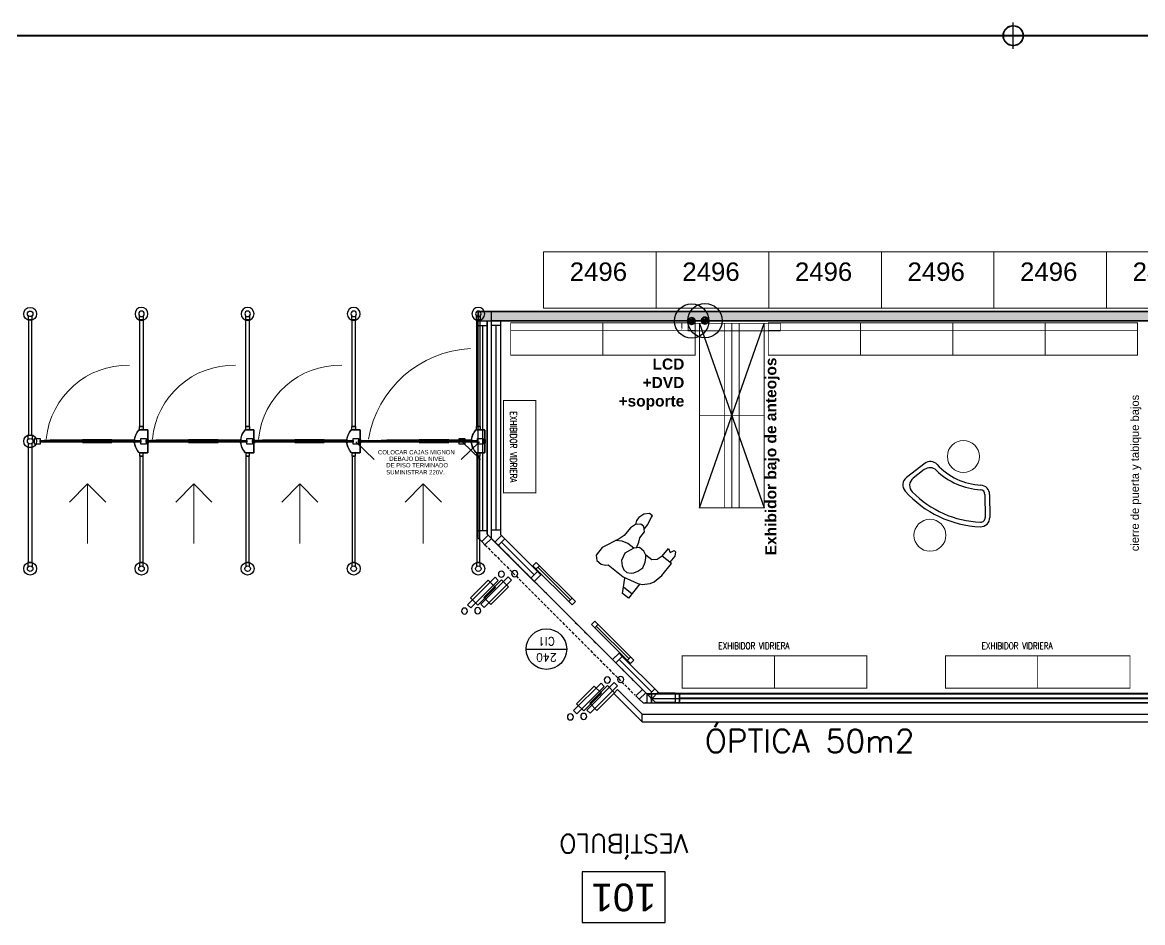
# Model space of a CAD drawing. Header units: millimetres. Extents: x 1478096 to 1808313, y 619971 to 762366.
# Drawn here: x 1612909 to 1625047, y 656216 to 665968 of the extents above; entities that cross this region are included whole.
import ezdxf
from ezdxf.enums import TextEntityAlignment as Align

# ---------------------------------------------------------------- set-up
doc = ezdxf.new("R2010")
doc.units = ezdxf.units.MM
doc.header["$LTSCALE"] = 10
for name, pattern in [('CENTERX2', [4, 2.5, -0.5, 0.5, -0.5]), ('CONTINOUS', [0]), ('DASH_6', [0.375, 0.25, -0.125]), ('HIDDEN2', [4.7625, 3.175, -1.5875])]:
    doc.linetypes.add(name, pattern=pattern)
for name, color, linetype in [('0-LAYOUT', 252, 'Continuous'), ('0-superficies', 7, 'Continuous'), ('0_Estructura', 251, 'Continuous'), ('1-EQUIPAMIENTO', 250, 'Continuous'), ('A-CARPINTERIA ALUMINIO', 8, 'Continuous'), ('A-HATCH-DURLOCK', 252, 'Continuous'), ('A-TABIQUE PRY', 251, 'Continuous'), ('Bajadas eléctricas', 7, 'Continuous'), ('Categorías', 250, 'Continuous'), ('COMS - PUERTAS AUTOMATICAS', 250, 'Continuous'), ('COSTAN-CAM-EJES', 251, 'CENTERX2'), ('COTAS', 8, 'Continuous'), ('DC-ARQ-0 TEXTOS', 7, 'Continuous'), ('DC-ARQ-CARPINTERIAS', 7, 'Continuous'), ('DC-ARQ-DEFENSA', 164, 'CONTINOUS'), ('DC-ARQ-PAINEL DURLOCK', 7, 'Continuous'), ('E-GENERAL', 8, 'Continuous'), ('EDIFICIO', 250, 'Continuous'), ('puertas - rapi', 7, 'Continuous'), ('TXT CARP VENTANAS', 6, 'Continuous'), ('txt-50', 250, 'Continuous'), ('Visible Edges', 7, 'Continuous'), ('W-DIVISIONS', 250, 'DASH_6')]:
    doc.layers.add(name, color=color, linetype=linetype)
doc.layers.add('BLOQUES', color=7, linetype='Continuous', lineweight=0)
doc.styles.add('ARIAL', font='ARIAL.TTF')
doc.styles.add('ROMANS', font='romans')
doc.styles.add('SANSSERIFBOLD', font='sasb____.pfb')
doc.styles.add('SIMPLEX', font='SIMPLEX.shx', dxfattribs={"width": 0.8})
doc.styles.get("Standard").update_dxf_attribs({"font": 'ARIAL.TTF'})
doc.dimstyles.get("Standard").update_dxf_attribs({"dimtxt": 0.18, "dimasz": 0.18, "dimexe": 0.18, "dimexo": 0.0625, "dimgap": 0.09, "dimtad": 0, "dimtih": 1, "dimtoh": 1, "dimdec": 4, "dimzin": 0, "dimdsep": 46, "dimtxsty": 'Standard', "dimcen": 0.09, "dimadec": 0, "dimazin": 0, "dimtfac": 1, "dimtdec": 4, "dimtofl": 0, "dimtmove": 0, "dimatfit": 3, "dimfxl": 1, "dimtolj": 1, "dimtzin": 0, "dimarcsym": 0})

# ---------------------------------------------------------------- blocks, each defined once
blk = doc.blocks.new('ALARMA')
at = {"layer": 'E-GENERAL', "extrusion": (8.94995e-05, 7.9561e-05, 1)}
for p, q in [((-0.198, 0.181, 0), (-0.161, 0.214, 0)), ((0.081, -0.133, 0), (-0.198, 0.181, 0)), ((-0.171, 0.105, 0), (-0.089, 0.178, 0)), ((-0.161, 0.214, 0), (0.118, -0.1, 0)), ((-0.089, 0.178, 0), (0.091, -0.024, 0)), ((0.009, -0.097, 0), (-0.171, 0.105, 0)), ((0.009, -0.097, 0), (0.091, -0.024, 0)), ((0.081, -0.133, 0), (0.118, -0.1, 0))]:
    blk.add_line(p, q, dxfattribs=at)
blk.add_circle((-0.228, 0.252, 0), 0.0331, dxfattribs=at)
at = {"layer": 'E-GENERAL', "extrusion": (-0.005099, 0.005916, 0.999969)}
blk.add_circle((0.148, -0.171, 0.001), 0.0331, dxfattribs=at)
blk = doc.blocks.new('PWR_SRCE')
for p, q in [((-0.026591, 0.014684), (-0.028575, -0.005358)), ((-0.026988, 0.010716), (0.026194, 0.010716)), ((-0.013891, 0.026194), (-0.026591, 0.014684)), ((-0.022027, 0.018852), (-0.022027, -0.020241)), ((-0.001389, -0.030559), (-0.022027, 0.018852)), ((0.020042, -0.022622), (-0.02163, 0.01905)), ((0.003969, 0.029369), (-0.013891, 0.026194)), ((-0.003572, 0.02798), (0.018058, -0.023813)), ((-0.001786, 0.028377), (0.030758, -0.004167)), ((-0.001389, -0.030559), (-0.001389, 0.028377)), ((0.02282, 0.019844), (0.003969, 0.029369)), ((0.019248, 0.02163), (0.019248, -0.023416)), ((0.028377, 0.004763), (0.021828, 0.020241)), ((0.031353, -0.003374), (0.02282, 0.019844)), ((-0.028575, -0.005358), (-0.020241, -0.024408)), ((-0.028377, -0.003374), (-0.001191, -0.030559)), ((0.027583, -0.009922), (-0.026591, -0.009922)), ((-0.020241, -0.024408), (-0.001389, -0.030559)), ((-0.001389, -0.030559), (0.019844, -0.023217)), ((-0.001389, -0.030559), (-0.001389, -0.030559)), ((0.019844, -0.023217), (0.031353, -0.003374))]:
    blk.add_line(p, q)
blk.add_circle((0, 0), 0.152202)
at = {"invisible_edges": 12}
for points in [[(-0.030559, 0), (-0.028972, 0.009327), (-0.028972, 0.009327, 0.1524)], [(-0.028972, 0.009327, 0.1524), (-0.030559, 0, 0.1524), (-0.030559, 0)], [(-0.028972, -0.009525), (-0.030559, 0), (-0.030559, 0, 0.1524)], [(-0.030559, 0, 0.1524), (-0.028972, -0.009525, 0.1524), (-0.028972, -0.009525)], [(-0.028972, 0.009327), (-0.024606, 0.017859), (-0.024606, 0.017859, 0.1524)], [(-0.024606, 0.017859, 0.1524), (-0.028972, 0.009327, 0.1524), (-0.028972, 0.009327)], [(-0.024606, 0.017859), (-0.017859, 0.024606), (-0.017859, 0.024606, 0.1524)], [(-0.017859, 0.024606, 0.1524), (-0.024606, 0.017859, 0.1524), (-0.024606, 0.017859)], [(-0.017859, 0.024606), (-0.009327, 0.028972), (-0.009327, 0.028972, 0.1524)], [(-0.009327, 0.028972, 0.1524), (-0.017859, 0.024606, 0.1524), (-0.017859, 0.024606)], [(-0.009327, 0.028972), (0, 0.030559), (0, 0.030559, 0.1524)], [(0, 0.030559, 0.1524), (-0.009327, 0.028972, 0.1524), (-0.009327, 0.028972)], [(0, 0.030559), (0.009525, 0.028972), (0.009525, 0.028972, 0.1524)], [(0.009525, 0.028972, 0.1524), (0, 0.030559, 0.1524), (0, 0.030559)], [(0.009525, 0.028972), (0.018058, 0.024606), (0.018058, 0.024606, 0.1524)], [(0.018058, 0.024606, 0.1524), (0.009525, 0.028972, 0.1524), (0.009525, 0.028972)], [(0.018058, 0.024606), (0.024805, 0.017859), (0.024805, 0.017859, 0.1524)], [(0.024805, 0.017859, 0.1524), (0.018058, 0.024606, 0.1524), (0.018058, 0.024606)], [(0.024805, 0.017859), (0.02917, 0.009327), (0.02917, 0.009327, 0.1524)], [(0.02917, 0.009327, 0.1524), (0.024805, 0.017859, 0.1524), (0.024805, 0.017859)], [(0.02917, 0.009327), (0.030559, 0), (0.030559, 0, 0.1524)], [(0.030559, 0, 0.1524), (0.02917, 0.009327, 0.1524), (0.02917, 0.009327)], [(0.030559, 0), (0.02917, -0.009525), (0.02917, -0.009525, 0.1524)], [(0.02917, -0.009525, 0.1524), (0.030559, 0, 0.1524), (0.030559, 0)], [(-0.024606, -0.018058), (-0.028972, -0.009525), (-0.028972, -0.009525, 0.1524)], [(-0.028972, -0.009525, 0.1524), (-0.024606, -0.018058, 0.1524), (-0.024606, -0.018058)], [(-0.017859, -0.024805), (-0.024606, -0.018058), (-0.024606, -0.018058, 0.1524)], [(-0.024606, -0.018058, 0.1524), (-0.017859, -0.024805, 0.1524), (-0.017859, -0.024805)], [(-0.009327, -0.02917), (-0.017859, -0.024805), (-0.017859, -0.024805, 0.1524)], [(-0.017859, -0.024805, 0.1524), (-0.009327, -0.02917, 0.1524), (-0.009327, -0.02917)], [(0, -0.030559), (-0.009327, -0.02917), (-0.009327, -0.02917, 0.1524)], [(-0.009327, -0.02917, 0.1524), (0, -0.030559, 0.1524), (0, -0.030559)], [(0.009525, -0.02917), (0, -0.030559), (0, -0.030559, 0.1524)], [(0, -0.030559, 0.1524), (0.009525, -0.02917, 0.1524), (0.009525, -0.02917)], [(0.018058, -0.024805), (0.009525, -0.02917), (0.009525, -0.02917, 0.1524)], [(0.009525, -0.02917, 0.1524), (0.018058, -0.024805, 0.1524), (0.018058, -0.024805)], [(0.024805, -0.018058), (0.018058, -0.024805), (0.018058, -0.024805, 0.1524)], [(0.018058, -0.024805, 0.1524), (0.024805, -0.018058, 0.1524), (0.024805, -0.018058)], [(0.02917, -0.009525), (0.024805, -0.018058), (0.024805, -0.018058, 0.1524)], [(0.024805, -0.018058, 0.1524), (0.02917, -0.009525, 0.1524), (0.02917, -0.009525)]]:
    blk.add_3dface(points, dxfattribs=at)
blk = doc.blocks.new('SIMB-CAR')
blk.add_line((-0.5, 0), (0.5, 0))
blk.add_circle((0, 0), 0.5)
at = {"style": 'ROMANS'}
for tag, p in [('TIPO', (0, 0.192)), ('NUMERO', (0, -0.205))]:
    blk.add_attdef(tag, text='', height=0.2, dxfattribs=at).set_placement(p, align=Align.MIDDLE)
blk = doc.blocks.new('Typ 5 6 block')
at = {"layer": 'Visible Edges'}
for p, q in [((403, 1235), (403, 1237)), ((403, 1235), (403, 1235)), ((403, 1233), (403, 1233)), ((403, 1232), (403, 1232)), ((403, 1229), (403, 1230)), ((403, 1230), (403, 1230)), ((404, 1208), (404, 1295)), ((404, 1293), (404, 1209)), ((404, 1239), (404, 1238)), ((404, 1238), (404, 1239)), ((404, 1239), (404, 1239)), ((404, 1228), (404, 1238)), ((404, 1227), (404, 1227)), ((404, 1227), (404, 1227)), ((404, 1227), (404, 1227)), ((407, 1298), (651, 1298)), ((649, 1298), (409, 1298)), ((549, 1302), (510, 1302)), ((510, 1298), (510, 1302)), ((523, 1298), (535, 1298)), ((525, 1300), (533, 1300)), ((525, 1298), (525, 1298)), ((534, 1298), (534, 1298)), ((549, 1298), (549, 1302)), ((654, 1295), (654, 1208)), ((654, 1209), (654, 1293)), ((654, 1238), (654, 1239)), ((655, 1238), (654, 1239)), ((654, 1239), (654, 1239)), ((654, 1227), (654, 1227)), ((655, 1227), (654, 1227)), ((654, 1227), (654, 1227)), ((655, 1238), (655, 1228)), ((655, 1237), (655, 1235)), ((655, 1235), (655, 1235)), ((656, 1233), (655, 1233)), ((655, 1232), (656, 1232)), ((655, 1230), (655, 1229)), ((655, 1230), (655, 1230)), ((404, 1208), (404, 1208)), ((404, 1206), (405, 1207)), ((404, 1206), (405, 1206)), ((404, 1206), (404, 1206)), ((409, 1201), (408, 1200)), ((408, 1198), (408, 1198)), ((409, 1197), (408, 1198)), ((415, 1196), (409, 1201)), ((412, 1195), (409, 1197)), ((411, 1200), (411, 1200)), ((412, 1195), (412, 1195)), ((412, 1194), (412, 1195)), ((414, 1197), (414, 1197)), ((415, 1196), (414, 1194)), ((518, 1154), (513, 1154)), ((513, 1152), (513, 1154)), ((514, 1154), (514, 1155)), ((518, 1150), (515, 1150)), ((518, 1154), (518, 909)), ((540, 1154), (540, 909)), ((545, 1154), (540, 1154)), ((543, 1150), (540, 1150)), ((544, 1154), (544, 1155)), ((545, 1152), (545, 1154)), ((649, 1201), (643, 1196)), ((643, 1196), (645, 1194)), ((645, 1197), (645, 1197)), ((646, 1195), (646, 1194)), ((647, 1195), (646, 1195)), ((650, 1197), (647, 1195)), ((648, 1200), (648, 1200)), ((649, 1201), (651, 1200)), ((650, 1198), (650, 1197)), ((651, 1198), (650, 1198)), ((654, 1208), (654, 1208)), ((654, 1207), (654, 1206)), ((654, 1206), (654, 1207)), ((654, 1206), (654, 1206)), ((654, 1206), (654, 1206)), ((516, 909), (517, 909)), ((516, 589), (516, 909)), ((517, 909), (518, 909)), ((518, 909), (518, 909)), ((518, 909), (519, 909)), ((540, 909), (541, 909)), ((540, 909), (540, 909)), ((540, 909), (540, 909)), ((541, 909), (542, 909)), ((542, 909), (543, 909)), ((542, 589), (542, 909)), ((543, 909), (543, 589)), ((517, 589), (516, 589)), ((518, 589), (517, 589)), ((518, 589), (518, 239)), ((518, 589), (518, 589)), ((519, 589), (518, 589)), ((540, 589), (540, 239)), ((541, 589), (540, 589)), ((540, 589), (540, 589)), ((540, 589), (540, 589)), ((542, 589), (541, 589)), ((543, 589), (542, 589)), ((518, 239), (518, 179)), ((540, 179), (540, 239))]:
    blk.add_line(p, q, dxfattribs=at)
at = {"layer": 'Visible Edges', "flags": 128}
for points in [[(409, 1298), (409, 1298), (409, 1298), (408, 1298), (408, 1297), (408, 1297), (407, 1297), (407, 1297), (407, 1297), (406, 1297), (406, 1297), (406, 1296), (406, 1296), (406, 1296), (405, 1296), (405, 1295), (405, 1295), (405, 1295), (405, 1295), (405, 1294), (404, 1294), (404, 1294), (404, 1293), (404, 1293), (404, 1293)], [(654, 1293), (654, 1293), (654, 1293), (654, 1294), (654, 1294), (654, 1294), (654, 1295), (654, 1295), (654, 1295), (653, 1295), (653, 1296), (653, 1296), (653, 1296), (653, 1296), (652, 1297), (652, 1297), (652, 1297), (651, 1297), (651, 1297), (651, 1297), (651, 1297), (650, 1298), (650, 1298), (650, 1298), (649, 1298)], [(404, 1209), (404, 1209), (404, 1208), (404, 1208), (404, 1208), (404, 1208), (404, 1208), (404, 1208), (404, 1207), (404, 1207), (405, 1207), (405, 1207), (405, 1207), (405, 1207), (405, 1207), (405, 1206), (405, 1206), (405, 1206), (405, 1206), (405, 1206), (405, 1206), (405, 1206), (406, 1205), (406, 1205), (406, 1205)], [(653, 1205), (653, 1205), (653, 1205), (653, 1206), (653, 1206), (653, 1206), (653, 1206), (654, 1206), (654, 1206), (654, 1206), (654, 1207), (654, 1207), (654, 1207), (654, 1207), (654, 1207), (654, 1207), (654, 1207), (654, 1208), (654, 1208), (654, 1208), (654, 1208), (654, 1208), (654, 1208), (654, 1209), (654, 1209)]]:
    blk.add_lwpolyline(points, dxfattribs=at)
at = {"layer": 'Visible Edges'}
for centre, radius, start, end in [((405, 1237), 2, 120, 180), ((410, 1233), 7.5, 150.0736, 160.5288), ((410, 1233), 7.48, 160.4836, 176.1689), ((410, 1233), 7.07, 175.9452, 184.0548), ((410, 1233), 7.48, 183.8311, 199.5164), ((410, 1233), 7.5, 199.4712, 209.9264), ((405, 1229), 2, 180, 240), ((407, 1295), 3, 90, 180), ((404, 1238), 0.5, 90, 180), ((404, 1228), 0.5, 180, 270), ((525, 1298), 2, 90, 180), ((533, 1298), 2, 0, 90), ((651, 1295), 3, 0, 90), ((653, 1237), 2, 0, 60), ((654, 1238), 0.5, 0, 90), ((653, 1229), 2, 300, 0), ((654, 1228), 0.5, 270, 0), ((648, 1233), 7.5, 19.4712, 29.9264), ((648, 1233), 7.48, 3.8311, 19.5164), ((648, 1233), 7.07, 355.9452, 4.0548), ((648, 1233), 7.48, 340.4836, 356.1689), ((648, 1233), 7.5, 330.0736, 340.5288), ((529, 1330), 176, 224.7466, 315.2534), ((529, 1331), 176, 225.432, 314.568), ((409, 1199), 1, 138.3282, 228.3282), ((413, 1195), 1, 228.3282, 318.3282), ((515, 1152), 2, 180, 270), ((543, 1152), 2, 270, 0), ((645, 1195), 1, 221.3352, 311.3352), ((650, 1199), 1, 311.3352, 41.3352), ((529, 179), 11, 180, 0)]:
    blk.add_arc(centre, radius, start, end, dxfattribs=at)
blk = doc.blocks.new('A$C728B176F')
at = {"layer": 'puertas - rapi', "lineweight": -2}
for points in [[(0.093, 0.32), (0.053, 0.32), (0.053, 0.285), (0.093, 0.285)], [(0.093, 0), (0.053, 0), (0.053, 0.035), (0.093, 0.035)]]:
    blk.add_lwpolyline(points, close=True, dxfattribs=at)
at = {"layer": 'puertas - rapi', "lineweight": -2, "xscale": 0.0009999999999763531, "yscale": 0.0009999999999763531, "zscale": 0.0009999999999763531, "rotation": 90}
blk.add_blockref('Typ 5 6 block', (1.302, -0.369), dxfattribs=at)
blk = doc.blocks.new('A$C7A1F4DED')
at = {"layer": 'puertas - rapi', "lineweight": -2}
for p, q in [((0.05, 0.048), (0.05, 0.005)), ((0.05, 0.005), (0.09, 0.005)), ((0.09, 0.005), (0.09, 0.048))]:
    blk.add_line(p, q, dxfattribs=at)
for radius in [0.07, 0.03]:
    blk.add_circle((0.07, 0.07), radius, dxfattribs=at)
blk = doc.blocks.new('A$C674C5E5E')
at = {"layer": 'puertas - rapi', "elevation": -0.004}
for points in [[(0.056, 1.61), (0.091, 1.61), (0.091, 2.765), (0.056, 2.765)], [(0.056, 1.29), (0.091, 1.29), (0.091, 0.135), (0.056, 0.135)]]:
    blk.add_lwpolyline(points, close=True, dxfattribs=at)
at = {"layer": 'COTAS', "ltscale": 0.8}
for name, p in [('A$C7A1F4DED', (0.003, 2.76, -0.004)), ('A$C728B176F', (0, 1.29, -0.004))]:
    blk.add_blockref(name, p, dxfattribs=at)
at = {"layer": 'COTAS', "ltscale": 0.8, "xscale": -1, "rotation": 180}
blk.add_blockref('A$C7A1F4DED', (0.003, 0.14, -0.004), dxfattribs=at)
blk = doc.blocks.new('A$C61166395')
at = {"layer": 'puertas - rapi', "lineweight": -2}
for p, q in [((0.05, 2.808, -0.004), (0.05, 2.765, -0.004)), ((0.09, 2.765, -0.004), (0.09, 2.808, -0.004)), ((0.05, 2.765, -0.004), (0.09, 2.765, -0.004)), ((0.05, 1.472, -0.002), (0.05, 1.515, -0.002)), ((0.05, 1.515, -0.002), (0.09, 1.515, -0.002)), ((0.09, 1.515, -0.002), (0.09, 1.472, -0.002)), ((0.05, 1.428, -0.002), (0.05, 1.385, -0.002)), ((0.05, 1.385, -0.002), (0.09, 1.385, -0.002)), ((0.09, 1.385, -0.002), (0.09, 1.428, -0.002)), ((0.05, 0.092, -0.004), (0.05, 0.135, -0.004)), ((0.05, 0.135, -0.004), (0.09, 0.135, -0.004)), ((0.09, 0.135, -0.004), (0.09, 0.092, -0.004))]:
    blk.add_line(p, q, dxfattribs=at)
at = {"layer": 'puertas - rapi', "elevation": -0.004}
for points in [[(0.053, 1.515), (0.088, 1.515), (0.087, 2.765), (0.052, 2.765)], [(0.053, 1.385), (0.088, 1.385), (0.087, 0.135), (0.052, 0.135)]]:
    blk.add_lwpolyline(points, close=True, dxfattribs=at)
at = {"layer": 'puertas - rapi', "lineweight": -2}
for centre, radius in [((0.07, 2.83, -0.004), 0.07), ((0.07, 2.83, -0.004), 0.03), ((0.07, 1.45, -0.002), 0.07), ((0.07, 1.45, -0.002), 0.03), ((0.07, 0.07, -0.004), 0.07), ((0.07, 0.07, -0.004), 0.03)]:
    blk.add_circle(centre, radius, dxfattribs=at)
blk = doc.blocks.new('persona')
at = {"color": 0}
for p, q in [((-0.171351, 0.36195), (-0.209451, 0.32385)), ((-0.171351, 0.36195), (-0.209451, 0.32385)), ((-0.133251, 0.36195), (-0.171351, 0.36195)), ((-0.133251, 0.36195), (-0.171351, 0.36195)), ((-0.133251, 0.3429), (-0.133251, 0.36195)), ((-0.133251, 0.3429), (-0.133251, 0.36195)), ((-0.114201, 0.2667), (-0.133251, 0.3429)), ((-0.114201, 0.2667), (-0.133251, 0.3429)), ((-0.209451, 0.32385), (-0.228501, 0.2667)), ((-0.209451, 0.32385), (-0.228501, 0.2667)), ((-0.228501, 0.2667), (-0.228501, 0.2286)), ((-0.228501, 0.2667), (-0.228501, 0.2286)), ((-0.228501, 0.2286), (-0.209451, 0.1905)), ((-0.228501, 0.2286), (-0.209451, 0.1905)), ((-0.171351, 0.2286), (-0.209451, 0.1905)), ((-0.171351, 0.2286), (-0.209451, 0.1905)), ((-0.133251, 0.2286), (-0.171351, 0.2286)), ((-0.133251, 0.2286), (-0.171351, 0.2286)), ((-0.114201, 0.20955), (-0.133251, 0.2286)), ((-0.114201, 0.20955), (-0.133251, 0.2286)), ((-0.114201, 0.20955), (-0.114201, 0.2667)), ((-0.114201, 0.20955), (-0.114201, 0.2667)), ((0.228501, 0.1905), (0.247551, 0.2286)), ((0.228501, 0.1905), (0.247551, 0.2286)), ((0.247551, 0.2286), (0.266601, 0.2286)), ((0.247551, 0.2286), (0.266601, 0.2286)), ((0.266601, 0.2286), (0.285651, 0.1905)), ((0.266601, 0.2286), (0.285651, 0.1905)), ((-0.209451, 0.1905), (-0.228501, 0.13335)), ((-0.209451, 0.1905), (-0.228501, 0.13335)), ((-0.228501, 0.13335), (-0.228501, 0.0381)), ((-0.228501, 0.13335), (-0.228501, 0.0381)), ((-0.095151, 0.1905), (-0.114201, 0.20955)), ((-0.095151, 0.1905), (-0.114201, 0.20955)), ((-0.095151, 0.1143), (-0.095151, 0.1905)), ((-0.095151, 0.1143), (-0.095151, 0.1905)), ((-0.076101, 0.0762), (-0.095151, 0.1143)), ((-0.076101, 0.0762), (-0.095151, 0.1143)), ((0.190401, 0.1143), (0.171351, 0.05715)), ((0.190401, 0.1143), (0.171351, 0.05715)), ((0.190401, 0.20955), (0.228501, 0.1905)), ((0.190401, 0.1143), (0.190401, 0.20955)), ((0.190401, 0.20955), (0.228501, 0.1905)), ((0.190401, 0.1143), (0.190401, 0.20955)), ((0.304701, 0.1143), (0.190401, 0.1143)), ((0.304701, 0.1143), (0.190401, 0.1143)), ((0.285651, 0.1905), (0.285651, 0.1143)), ((0.285651, 0.1905), (0.285651, 0.1143)), ((0.304701, -0.0381), (0.304701, 0.1143)), ((0.304701, -0.0381), (0.304701, 0.1143)), ((-0.228501, 0.0381), (-0.247551, -0.01905)), ((-0.228501, 0.0381), (-0.247551, -0.01905)), ((-0.152301, 0), (-0.209451, -0.01905)), ((-0.152301, 0), (-0.209451, -0.01905)), ((-0.076101, 0), (-0.152301, 0)), ((-0.076101, 0), (-0.152301, 0)), ((-0.076101, 0), (-0.095151, -0.0381)), ((-0.076101, 0), (-0.095151, -0.0381)), ((-0.057051, 0.01905), (-0.076101, 0.0762)), ((-0.057051, 0.01905), (-0.076101, 0.0762)), ((-0.038001, 0.0381), (-0.076101, 0)), ((-0.038001, 0.0381), (-0.076101, 0)), ((0.018951, 0.0381), (-0.038001, 0.0381)), ((0.018951, 0.0381), (-0.038001, 0.0381)), ((0.057051, 0.01905), (0.018951, 0.0381)), ((0.057051, 0.01905), (0.018951, 0.0381)), ((0.076101, 0), (0.057051, 0.01905)), ((0.133251, 0.01905), (0.057051, 0.01905)), ((0.076101, 0), (0.057051, 0.01905)), ((0.133251, 0.01905), (0.057051, 0.01905)), ((0.095151, -0.0381), (0.076101, 0)), ((0.095151, -0.0381), (0.076101, 0)), ((0.171351, 0.05715), (0.133251, 0.01905)), ((0.171351, 0.05715), (0.133251, 0.01905)), ((-0.247551, -0.01905), (-0.323751, -0.190302)), ((-0.247551, -0.01905), (-0.323751, -0.190302)), ((-0.209451, -0.01905), (-0.266601, -0.05715)), ((-0.209451, -0.01905), (-0.266601, -0.05715)), ((-0.095151, -0.0381), (-0.114201, -0.095052)), ((-0.095151, -0.0381), (-0.114201, -0.095052)), ((-0.114201, -0.095052), (-0.095151, -0.171252)), ((-0.114201, -0.095052), (-0.095151, -0.171252)), ((0.114201, -0.095052), (0.095151, -0.0381)), ((0.114201, -0.095052), (0.095151, -0.0381)), ((0.095151, -0.152202), (0.114201, -0.095052)), ((0.095151, -0.152202), (0.114201, -0.095052)), ((0.285651, -0.133152), (0.304701, -0.0381)), ((0.285651, -0.133152), (0.304701, -0.0381)), ((-0.323751, -0.190302), (-0.323751, -0.285552)), ((-0.323751, -0.190302), (-0.323751, -0.285552)), ((-0.095151, -0.171252), (-0.057051, -0.209352)), ((-0.095151, -0.171252), (-0.057051, -0.209352)), ((-0.057051, -0.209352), (-0.018951, -0.228402)), ((-0.057051, -0.209352), (-0.018951, -0.228402)), ((0.018951, -0.228402), (0.057051, -0.209352)), ((0.018951, -0.228402), (0.057051, -0.209352)), ((0.057051, -0.209352), (0.076101, -0.190302)), ((0.057051, -0.209352), (0.076101, -0.190302)), ((0.076101, -0.190302), (0.095151, -0.152202)), ((0.076101, -0.190302), (0.095151, -0.152202)), ((0.209451, -0.228402), (0.266601, -0.171252)), ((0.209451, -0.228402), (0.266601, -0.171252)), ((0.266601, -0.171252), (0.285651, -0.133152)), ((0.266601, -0.171252), (0.285651, -0.133152)), ((-0.323751, -0.285552), (-0.285651, -0.323652)), ((-0.323751, -0.285552), (-0.285651, -0.323652)), ((-0.285651, -0.323652), (-0.228501, -0.323652)), ((-0.285651, -0.323652), (-0.228501, -0.323652)), ((-0.228501, -0.323652), (-0.190401, -0.304602)), ((-0.228501, -0.323652), (-0.190401, -0.304602)), ((-0.190401, -0.304602), (-0.171351, -0.285552)), ((-0.190401, -0.304602), (-0.171351, -0.285552)), ((-0.171351, -0.285552), (0.018951, -0.285552)), ((-0.171351, -0.285552), (0.018951, -0.285552)), ((-0.018951, -0.228402), (0.018951, -0.228402)), ((-0.018951, -0.228402), (0.018951, -0.228402)), ((0.018951, -0.285552), (0.095151, -0.266502)), ((0.018951, -0.285552), (0.095151, -0.266502)), ((0.114201, -0.418902), (0.038001, -0.285552)), ((0.114201, -0.418902), (0.038001, -0.285552)), ((0.095151, -0.266502), (0.171351, -0.247452)), ((0.095151, -0.266502), (0.171351, -0.247452)), ((0.171351, -0.247452), (0.209451, -0.228402)), ((0.171351, -0.247452), (0.209451, -0.228402)), ((0.190401, -0.237927), (0.190401, -0.418902)), ((0.190401, -0.237927), (0.190401, -0.418902)), ((0.080863, -0.361752), (0.190401, -0.361752)), ((0.080863, -0.361752), (0.190401, -0.361752)), ((0.190401, -0.418902), (0.114201, -0.418902)), ((0.190401, -0.418902), (0.114201, -0.418902))]:
    blk.add_line(p, q, dxfattribs=at)

msp = doc.modelspace()

# ---------------------------------------------------------------- hatches: boundary and pattern name
at = {"layer": '0_Estructura'}
h = msp.add_hatch(dxfattribs=at)
h.set_pattern_fill('ANSI31', color=1, scale=2, angle=-180, style=0)
h.set_pattern_definition([(225, (3173100.119, 1202229.882), (4.49012806, -4.49012806), [])])
h.paths.add_polyline_path([(1623535.049, 665824.188, 1), (1623755.049, 665824.188, 1)])
h.paths.add_polyline_path([(1623539.849, 665824.188, 1), (1623750.249, 665824.188, 1)], flags=16)
at = {"layer": 'A-HATCH-DURLOCK'}
h = msp.add_hatch(color=256, dxfattribs=at)
h.dxf.hatch_style = 1
h.paths.add_polyline_path([(1628145.883, 660634.383), (1628046.076, 660634.383), (1628046.076, 662734.635), (1628145.883, 662734.635)])
h.paths.add_polyline_path([(1617847.731, 662734.635), (1638493.701, 662734.635), (1638493.701, 662834.59), (1617847.731, 662834.59)])

# ---------------------------------------------------------------- linework, layer by layer
at = {"ltscale": 10}
for p, q in [((1620245.53, 662707.809), (1620946.365, 660707.809)), ((1620245.53, 660707.809), (1620945.53, 662707.809))]:
    msp.add_line(p, q, dxfattribs=at)
at = {"color": 0, "const_width": 10}
for points in [[(1619199.098, 662362.479), (1619199.098, 662712.479), (1618199.098, 662712.479), (1618199.098, 662362.479)], [(1619199.098, 662631.643), (1618199.098, 662631.643), (1618199.098, 662711.643), (1619199.098, 662711.643)], [(1620199.098, 662362.479), (1620199.098, 662712.479), (1619199.098, 662712.479), (1619199.098, 662362.479)], [(1619199.098, 662362.479), (1619199.098, 662712.479), (1619199.098, 662712.479), (1619199.098, 662362.479)], [(1620199.098, 662631.643), (1619199.098, 662631.643), (1619199.098, 662711.643), (1620199.098, 662711.643)], [(1619199.098, 662631.643), (1619199.098, 662631.643), (1619199.098, 662711.643), (1619199.098, 662711.643)], [(1621121.553, 662627.809), (1620121.553, 662627.809), (1620121.553, 662707.809), (1621121.553, 662707.809)], [(1620199.098, 662362.479), (1620199.098, 662712.479), (1620199.098, 662712.479), (1620199.098, 662362.479)], [(1620199.098, 662631.643), (1620199.098, 662631.643), (1620199.098, 662711.643), (1620199.098, 662711.643)], [(1620245.53, 661707.809), (1620595.53, 661707.809), (1620595.53, 662707.809), (1620245.53, 662707.809)], [(1620514.694, 661707.809), (1620514.694, 662707.809), (1620594.694, 662707.809), (1620594.694, 661707.809)], [(1620945.53, 661707.809), (1620595.53, 661707.809), (1620595.53, 662707.809), (1620945.53, 662707.809)], [(1620676.365, 661707.809), (1620676.365, 662707.809), (1620596.365, 662707.809), (1620596.365, 661707.809)], [(1622990.898, 662362.479), (1622990.898, 662712.479), (1620990.898, 662712.479), (1620990.898, 662362.479)], [(1622990.898, 662631.643), (1620990.898, 662631.643), (1620990.898, 662711.643), (1622990.898, 662711.643)], [(1622990.898, 662362.479), (1622990.898, 662712.479), (1621990.898, 662712.479), (1621990.898, 662362.479)], [(1622990.898, 662631.643), (1621990.898, 662631.643), (1621990.898, 662711.643), (1622990.898, 662711.643)], [(1623990.898, 662362.479), (1623990.898, 662712.479), (1622990.898, 662712.479), (1622990.898, 662362.479)], [(1623990.898, 662631.643), (1622990.898, 662631.643), (1622990.898, 662711.643), (1623990.898, 662711.643)], [(1624990.898, 662362.479), (1624990.898, 662712.479), (1623990.898, 662712.479), (1623990.898, 662362.479)], [(1624990.898, 662631.643), (1623990.898, 662631.643), (1623990.898, 662711.643), (1624990.898, 662711.643)], [(1618121.58, 660870.673), (1618471.58, 660870.673), (1618471.58, 661870.673), (1618121.58, 661870.673)], [(1620245.53, 660707.809), (1620595.53, 660707.809), (1620595.53, 661707.809), (1620245.53, 661707.809)], [(1620514.694, 661707.809), (1620514.694, 660707.809), (1620594.694, 660707.809), (1620594.694, 661707.809)], [(1620945.53, 660707.809), (1620595.53, 660707.809), (1620595.53, 661707.809), (1620945.53, 661707.809)], [(1620676.365, 661707.809), (1620676.365, 660707.809), (1620596.365, 660707.809), (1620596.365, 661707.809)], [(1621058.084, 658756.175), (1621058.084, 659106.175), (1620058.084, 659106.175), (1620058.084, 658756.175)], [(1622058.084, 658756.175), (1622058.084, 659106.175), (1621058.084, 659106.175), (1621058.084, 658756.175)], [(1623909.986, 658756.175), (1623909.986, 659106.175), (1622909.986, 659106.175), (1622909.986, 658756.175)], [(1624909.986, 658756.175), (1624909.986, 659106.175), (1623909.986, 659106.175), (1623909.986, 658756.175)]]:
    msp.add_lwpolyline(points, close=True, dxfattribs=at)
at = {"layer": '0-LAYOUT'}
for p, q in [((1617844.727, 662834.597), (1617844.727, 662734.635)), ((1617844.727, 662734.635), (1617844.727, 660383.629)), ((1617944.727, 662734.635), (1617944.727, 660425.06)), ((1617844.727, 662684.635), (1617944.727, 662684.635)), ((1617894.727, 662684.635), (1617894.727, 660463.982))]:
    msp.add_line(p, q, dxfattribs=at)
at = {"layer": '0-LAYOUT', "const_width": 10}
msp.add_lwpolyline([(1620055.199, 662626.632), (1620055.199, 662626.632), (1620055.199, 662706.632), (1620055.199, 662706.632)], close=True, dxfattribs=at)
at = {"layer": '0-superficies'}
msp.add_lwpolyline([(1617944.718, 660425.099), (1617944.716, 662734.635), (1631246.04, 662734.635), (1631246.046, 660413.997), (1629524.657, 658694.925), (1619674.888, 658694.925)], close=True, dxfattribs=at)
at = {"layer": '0_Estructura', "color": 1}
for p, q in [((1623645.049, 665680.498), (1623645.049, 665967.879)), ((1623501.358, 665824.188), (1623788.74, 665824.188))]:
    msp.add_line(p, q, dxfattribs=at)
for radius in [110, 105.2]:
    msp.add_circle((1623645.049, 665824.188), radius, dxfattribs=at)
at = {"layer": 'A-CARPINTERIA ALUMINIO'}
for p, q in [((1617988.618, 662739.646), (1617988.618, 660377.532)), ((1617988.627, 662739.646), (1617988.627, 660377.532)), ((1618088.618, 662739.646), (1618088.618, 660418.993)), ((1618088.627, 662739.646), (1618088.627, 660418.993)), ((1617988.618, 662689.646), (1618088.618, 662689.646)), ((1617988.627, 662689.646), (1618088.627, 662689.646)), ((1618038.618, 662689.646), (1618038.618, 660468.993)), ((1618038.627, 662689.646), (1618038.627, 660468.993)), ((1617988.618, 660468.993), (1618088.618, 660468.993)), ((1617988.627, 660468.993), (1618088.627, 660468.993)), ((1618099.91, 660407.716), (1618088.618, 660418.993)), ((1618099.919, 660407.716), (1618088.627, 660418.993)), ((1618029.2, 660337.101), (1617988.618, 660377.532)), ((1618029.208, 660337.101), (1617988.627, 660377.532)), ((1618099.91, 660407.716), (1618029.184, 660337.086)), ((1618099.919, 660407.716), (1618029.193, 660337.086)), ((1618135.274, 660372.369), (1618064.515, 660301.707)), ((1618135.283, 660372.369), (1618064.524, 660301.707)), ((1619763.194, 658746.839), (1619692.435, 658676.176)), ((1619763.203, 658746.839), (1619692.444, 658676.176)), ((1619979.998, 658699.936), (1629668.557, 658699.936)), ((1619979.998, 658599.936), (1629710.018, 658599.936)), ((1619980.007, 658699.936), (1629668.566, 658699.936)), ((1619980.007, 658599.936), (1629710.026, 658599.936)), ((1620029.998, 658599.936), (1620029.998, 658699.936)), ((1620029.998, 658649.936), (1629618.557, 658649.936)), ((1620030.007, 658599.936), (1620030.007, 658699.936)), ((1620030.007, 658649.936), (1629618.566, 658649.936))]:
    msp.add_line(p, q, dxfattribs=at)
at = {"layer": 'A-CARPINTERIA ALUMINIO', "linetype": 'Continuous'}
for p, q in [((1618029.241, 660336.964), (1618418.73, 659947.936)), ((1618029.25, 660336.964), (1618418.739, 659947.936)), ((1618099.91, 660407.716), (1618489.398, 660018.688)), ((1618099.919, 660407.716), (1618489.407, 660018.688)), ((1618454.067, 659983.309), (1618100.421, 660337.434)), ((1618454.076, 659983.309), (1618100.43, 660337.434)), ((1618475.716, 660047.005), (1618511.048, 660082.384)), ((1618475.725, 660047.005), (1618511.057, 660082.384)), ((1618847.174, 659711.381), (1618493.382, 660064.695)), ((1618847.183, 659711.381), (1618493.391, 660064.695)), ((1618489.398, 660018.819), (1618418.736, 659948.06)), ((1618489.398, 660018.688), (1618418.736, 659947.93)), ((1618418.736, 659948.06), (1618454.115, 659912.729)), ((1618418.736, 659947.93), (1618454.115, 659912.599)), ((1618489.407, 660018.819), (1618418.744, 659948.06)), ((1618489.407, 660018.688), (1618418.744, 659947.93)), ((1618418.744, 659948.06), (1618454.124, 659912.729)), ((1618418.744, 659947.93), (1618454.124, 659912.599)), ((1618524.778, 659983.487), (1618454.115, 659912.729)), ((1618524.778, 659983.357), (1618454.115, 659912.599)), ((1618524.787, 659983.487), (1618454.124, 659912.729)), ((1618524.787, 659983.357), (1618454.124, 659912.599)), ((1618489.398, 660018.819), (1618524.778, 659983.487)), ((1618489.398, 660018.688), (1618524.778, 659983.357)), ((1618489.407, 660018.819), (1618524.787, 659983.487)), ((1618489.407, 660018.688), (1618524.787, 659983.357)), ((1618829.509, 659693.691), (1618864.84, 659729.07)), ((1618829.518, 659693.691), (1618864.849, 659729.07)), ((1619109.868, 659410.831), (1619145.199, 659446.211)), ((1619109.877, 659410.831), (1619145.208, 659446.211)), ((1619481.326, 659075.207), (1619127.533, 659428.521)), ((1619481.335, 659075.207), (1619127.542, 659428.521)), ((1619373.879, 659135.533), (1619303.216, 659064.774)), ((1619373.888, 659135.533), (1619303.225, 659064.774)), ((1619409.258, 659100.201), (1619338.595, 659029.443)), ((1619409.267, 659100.201), (1619338.604, 659029.443)), ((1619373.879, 659135.533), (1619409.258, 659100.201)), ((1619373.888, 659135.533), (1619409.267, 659100.201)), ((1619409.258, 659100.201), (1619798.525, 658711.46)), ((1619409.267, 659100.201), (1619798.534, 658711.46)), ((1619463.66, 659057.517), (1619498.991, 659092.896)), ((1619463.669, 659057.517), (1619499, 659092.896)), ((1619338.595, 659029.443), (1619303.216, 659064.774)), ((1619338.604, 659029.443), (1619303.225, 659064.774)), ((1619338.595, 659029.443), (1619727.863, 658640.702)), ((1619338.604, 659029.443), (1619727.872, 658640.702)), ((1619373.927, 659064.822), (1619727.767, 658711.46)), ((1619373.936, 659064.822), (1619727.776, 658711.46)), ((1620029.998, 658699.936), (1620029.998, 658599.936)), ((1620030.007, 658699.936), (1620030.007, 658599.936))]:
    msp.add_line(p, q, dxfattribs=at)
for points in [[(1618475.669, 660117.716), (1618440.337, 660082.337), (1618864.888, 659658.359), (1618900.219, 659693.739)], [(1618475.669, 660117.586), (1618440.337, 660082.206), (1618864.888, 659658.229), (1618900.219, 659693.608)], [(1618475.678, 660117.716), (1618440.346, 660082.337), (1618864.897, 659658.359), (1618900.228, 659693.739)], [(1618475.678, 660117.586), (1618440.346, 660082.206), (1618864.897, 659658.229), (1618900.228, 659693.608)], [(1619534.371, 659057.565), (1619499.039, 659022.186), (1619074.489, 659446.163), (1619109.82, 659481.542)], [(1619534.38, 659057.565), (1619499.048, 659022.186), (1619074.498, 659446.163), (1619109.829, 659481.542)]]:
    msp.add_lwpolyline(points, close=True, dxfattribs=at)
at = {"layer": 'A-HATCH-DURLOCK'}
msp.add_lwpolyline([(1617847.731, 662734.635), (1638493.701, 662734.635), (1638493.701, 662834.59), (1617847.731, 662834.59)], close=True, dxfattribs=at)
at = {"layer": 'A-TABIQUE PRY'}
for p, q in [((1617988.617, 662839.608), (1617988.618, 662739.646)), ((1617988.618, 662739.646), (1626113.835, 662739.656)), ((1617988.626, 662839.608), (1641001.819, 662839.601)), ((1617988.626, 662839.608), (1617988.627, 662739.646)), ((1617991.63, 662739.646), (1641001.819, 662739.648)), ((1619768.618, 658599.936), (1619727.83, 658640.669)), ((1619768.627, 658599.936), (1619727.839, 658640.669)), ((1619727.863, 658640.702), (1619798.525, 658711.46)), ((1619727.872, 658640.702), (1619798.534, 658711.46)), ((1619959.365, 658599.936), (1619768.618, 658599.936)), ((1619979.862, 658599.936), (1619768.618, 658599.936)), ((1619959.374, 658599.936), (1619768.627, 658599.936)), ((1619979.871, 658599.936), (1619768.627, 658599.936)), ((1619809.999, 658699.936), (1619798.493, 658711.427)), ((1619810.008, 658699.936), (1619798.502, 658711.427)), ((1619959.365, 658699.936), (1619809.999, 658699.936)), ((1619979.998, 658699.936), (1619809.999, 658699.936)), ((1619959.374, 658699.936), (1619810.008, 658699.936)), ((1619980.007, 658699.936), (1619810.008, 658699.936)), ((1619979.998, 658699.936), (1619979.998, 658599.936)), ((1619980.007, 658699.936), (1619980.007, 658599.936))]:
    msp.add_line(p, q, dxfattribs=at)
at = {"layer": 'A-TABIQUE PRY', "ltscale": 200}
for p, q in [((1619979.998, 658699.936), (1619979.998, 658599.936)), ((1619980.007, 658699.936), (1619980.007, 658599.936))]:
    msp.add_line(p, q, dxfattribs=at)
at = {"layer": 'BLOQUES'}
for p, q in [((1613419.79, 660772.091), (1613615.618, 660967.919)), ((1613615.618, 660323.429), (1613615.618, 660967.919)), ((1613811.446, 660772.091), (1613615.618, 660967.919)), ((1614569.79, 660772.091), (1614765.618, 660967.919)), ((1614765.618, 660323.429), (1614765.618, 660967.919)), ((1614961.446, 660772.091), (1614765.618, 660967.919)), ((1615719.79, 660772.091), (1615915.618, 660967.919)), ((1615915.618, 660323.429), (1615915.618, 660967.919)), ((1616111.446, 660772.091), (1615915.618, 660967.919)), ((1617056.926, 660772.091), (1617252.754, 660967.919)), ((1617252.754, 660323.429), (1617252.754, 660967.919)), ((1617448.582, 660772.091), (1617252.754, 660967.919))]:
    msp.add_line(p, q, dxfattribs=at)
for points in [[(1618556.412, 662872.012), (1619776.288, 662872.012), (1619776.288, 663482.012), (1618556.412, 663482.012)], [(1619776.288, 662872.012), (1620996.164, 662872.012), (1620996.164, 663482.012), (1619776.288, 663482.012)], [(1620996.164, 662872.012), (1622216.04, 662872.012), (1622216.04, 663482.012), (1620996.164, 663482.012)], [(1622216.04, 662872.012), (1623435.916, 662872.012), (1623435.916, 663482.012), (1622216.04, 663482.012)], [(1623435.916, 662872.012), (1624655.792, 662872.012), (1624655.792, 663482.012), (1623435.916, 663482.012)], [(1624655.792, 662872.012), (1625875.668, 662872.012), (1625875.668, 663482.012), (1624655.792, 663482.012)]]:
    msp.add_lwpolyline(points, close=True, dxfattribs=at)
for centre in [(1623104.528, 661265.804), (1622742.505, 660411.444)]:
    msp.add_circle(centre, 173.517, dxfattribs=at)
for centre, radius, start, end in [((1617827.463, 661248.469, 1873.636), 1187.983, 93.0691101, 170.022665), ((1614049.891, 661367.844, 1873.636), 886.669, 88.7361996, 174.40459), ((1615199.891, 661367.844, 1873.636), 886.669, 88.7361996, 174.40459), ((1616349.891, 661367.844, 1873.636), 886.669, 88.7361996, 174.40459)]:
    msp.add_arc(centre, radius, start, end, dxfattribs=at)
at = {"layer": 'COMS - PUERTAS AUTOMATICAS', "color": 1, "ltscale": 0.8}
for points in [[(1613100.947, 661400.297), (1613040.947, 661400.297), (1613040.947, 661460.297), (1613100.947, 661460.297)], [(1614190.947, 661420.297), (1613100.947, 661420.297), (1613100.947, 661440.297), (1614190.947, 661440.297)], [(1614250.947, 661400.297), (1614190.947, 661400.297), (1614190.947, 661460.297), (1614250.947, 661460.297)], [(1614250.947, 661400.297), (1614190.947, 661400.297), (1614190.947, 661460.297), (1614250.947, 661460.297)], [(1614250.947, 661400.297), (1614190.947, 661400.297), (1614190.947, 661460.297), (1614250.947, 661460.297)], [(1615340.947, 661420.297), (1614250.947, 661420.297), (1614250.947, 661440.297), (1615340.947, 661440.297)], [(1615400.947, 661400.297), (1615340.947, 661400.297), (1615340.947, 661460.297), (1615400.947, 661460.297)], [(1615400.947, 661400.297), (1615340.947, 661400.297), (1615340.947, 661460.297), (1615400.947, 661460.297)], [(1616490.947, 661420.297), (1615400.947, 661420.297), (1615400.947, 661440.297), (1616490.947, 661440.297)], [(1616550.947, 661400.297), (1616490.947, 661400.297), (1616490.947, 661460.297), (1616550.947, 661460.297)], [(1617840.947, 661420.297), (1616550.947, 661420.297), (1616550.947, 661440.297), (1617840.947, 661440.297)], [(1617700.947, 661400.297), (1617640.947, 661400.297), (1617640.947, 661460.297), (1617700.947, 661460.297)], [(1617900.947, 661400.297), (1617840.947, 661400.297), (1617840.947, 661460.297), (1617900.947, 661460.297)], [(1617901.079, 661400.297), (1617841.079, 661400.297), (1617841.079, 661460.297), (1617901.079, 661460.297)], [(1617901.079, 661400.297), (1617841.079, 661400.297), (1617841.079, 661460.297), (1617901.079, 661460.297)]]:
    msp.add_lwpolyline(points, close=True, dxfattribs=at)
at = {"layer": 'COSTAN-CAM-EJES', "const_width": 25}
msp.add_lwpolyline([(1478108.728, 665824.186), (1676824.92, 665824.186)], dxfattribs=at)
at = {"layer": 'DC-ARQ-0 TEXTOS'}
msp.add_lwpolyline([(1618973.624, 656765.77), (1618973.624, 656215.77), (1619873.624, 656215.77), (1619873.624, 656765.77)], close=True, dxfattribs=at)
at = {"layer": 'DC-ARQ-CARPINTERIAS'}
for p, q in [((1617844.718, 662734.635), (1617844.718, 660383.638)), ((1617944.718, 662734.635), (1617944.718, 660425.099)), ((1617844.718, 662684.635), (1617944.718, 662684.635)), ((1617894.718, 662684.635), (1617894.718, 660463.982)), ((1617844.718, 660463.982), (1617944.718, 660463.982)), ((1617844.727, 660463.982), (1617944.727, 660463.982)), ((1617956.011, 660413.822), (1617944.718, 660425.099)), ((1617956.02, 660413.822), (1617944.727, 660425.099)), ((1617885.3, 660343.208), (1617844.718, 660383.638)), ((1617956.011, 660413.822), (1617885.285, 660343.192)), ((1617885.285, 660343.192), (1617920.621, 660307.808)), ((1617956.02, 660413.822), (1617885.294, 660343.192)), ((1617991.375, 660378.476), (1617920.616, 660307.813)), ((1617991.384, 660378.476), (1617920.625, 660307.813)), ((1617956.011, 660413.822), (1617991.342, 660378.443)), ((1619628.017, 658741.828), (1619557.258, 658671.165)), ((1619628.026, 658741.828), (1619557.267, 658671.165)), ((1619663.348, 658706.449), (1619627.969, 658741.78)), ((1619592.686, 658635.69), (1619557.267, 658671.165)), ((1619633.441, 658594.925), (1619592.653, 658635.658)), ((1619633.45, 658594.925), (1619592.662, 658635.658)), ((1619592.686, 658635.69), (1619663.348, 658706.449)), ((1619592.694, 658635.69), (1619663.357, 658706.449)), ((1619633.441, 658594.925), (1629566.118, 658594.925)), ((1619665.974, 658594.925), (1619659.946, 658594.925)), ((1619665.965, 658594.925), (1619659.96, 658594.925)), ((1619674.879, 658694.925), (1619663.339, 658706.449)), ((1619674.888, 658694.925), (1619663.348, 658706.449)), ((1619666.109, 658594.925), (1629566.127, 658594.925)), ((1619674.853, 658694.934), (1619674.853, 658594.934)), ((1619674.853, 658694.934), (1619674.853, 658594.934)), ((1619674.853, 658694.925), (1629524.666, 658694.925)), ((1619674.862, 658694.934), (1619674.862, 658594.934)), ((1619674.862, 658694.934), (1619674.862, 658594.934)), ((1619674.862, 658694.934), (1629524.657, 658694.925)), ((1619716.1, 658644.925), (1629474.657, 658644.925)), ((1619716.109, 658644.925), (1629474.666, 658644.925)), ((1619724.853, 658694.934), (1619724.853, 658594.934)), ((1619724.853, 658594.934), (1619724.853, 658694.934)), ((1619724.862, 658694.934), (1619724.862, 658594.934)), ((1619724.862, 658594.934), (1619724.862, 658694.934))]:
    msp.add_line(p, q, dxfattribs=at)
at = {"layer": 'DC-ARQ-DEFENSA'}
for points in [[(1619624.727, 658474.925), (1629615.778, 658474.925), (1631466.048, 660322.768), (1631466.049, 662734.635)], [(1619624.727, 658389.925), (1629650.953, 658389.925), (1631551.048, 660287.527), (1631551.049, 662734.635)], [(1619315.624, 658698.654), (1619358.124, 658741.206)], [(1619624.727, 658474.925), (1619358.124, 658741.206)], [(1619624.727, 658389.925), (1619315.624, 658698.654)], [(1619624.727, 658389.925), (1619624.727, 658474.925)]]:
    msp.add_lwpolyline(points, dxfattribs=at)
at = {"layer": 'DC-ARQ-PAINEL DURLOCK'}
for p, q in [((1617844.718, 662834.597), (1617844.718, 662734.635)), ((1617844.718, 662734.635), (1625969.936, 662734.644)), ((1617844.727, 662834.597), (1640801.817, 662834.59)), ((1617847.731, 662734.635), (1640801.817, 662734.636))]:
    msp.add_line(p, q, dxfattribs=at)
at = {"layer": 'DC-ARQ-PAINEL DURLOCK', "linetype": 'HIDDEN2'}
for p, q in [((1617920.625, 660307.813), (1619546.245, 658679.994)), ((1617991.342, 660378.443), (1619616.962, 658750.625))]:
    msp.add_line(p, q, dxfattribs=at)
at = {"layer": 'EDIFICIO'}
for p, q in [((1622690.44, 661193.631), (1622487.168, 661036.107)), ((1622680.641, 661122.781), (1622561.142, 661030.176)), ((1623338.286, 660854.671), (1623341.213, 660604.547)), ((1623388.282, 660855.256), (1623391.21, 660605.132))]:
    msp.add_line(p, q, dxfattribs=at)
for centre, radius, start, end in [((1622746.495, 661110.558, 24028.356), 100, 42.7874356, 127.7736969), ((1623336.698, 661656.852, 24028.356), 704.225, 222.7874356, 266.5490986), ((1622548.423, 660957.063, 24028.356), 100, 127.7736969, 221.5461244), ((1622622.397, 660951.133, 24028.356), 100, 127.7736969, 224.6092127), ((1622741.895, 661043.738, 24028.356), 100, 45.8685201, 127.7736969), ((1623336.698, 661656.852, 24028.356), 754.225, 225.8685201, 266.5490986), ((1623288.289, 660854.086, 24028.356), 50, 0.6704762, 86.5490986), ((1623288.289, 660854.086, 24028.356), 100, 0.6704762, 86.5490986), ((1623335.165, 661654.244, 24028.356), 1151.202, 221.5461244, 267.6038675), ((1623335.165, 661654.244, 24028.356), 1101.202, 224.6092127, 267.6038675), ((1623291.216, 660603.962, 24028.356), 100, 267.6038675, 0.6704762), ((1623291.216, 660603.962, 24028.356), 50, 267.6038675, 0.6704762)]:
    msp.add_arc(centre, radius, start, end, dxfattribs=at)

# ---------------------------------------------------------------- block references
at = {"extrusion": (-8.36917e-05, 8.35787e-05, 1), "xscale": -999.9999999999999, "yscale": 1000, "zscale": 1000, "rotation": 176.6743653906431}
for p in [(1618083.27, 659835.273, -23362.112), (1618083.279, 659835.273, -23362.112), (1619231.558, 658689.112, -23362.304), (1619231.567, 658689.112, -23362.304)]:
    msp.add_blockref('ALARMA', p, dxfattribs=at)
at = {"layer": '0-LAYOUT', "xscale": 1224.999999999994, "yscale": 1224.999999999994, "zscale": 1224.999999999994, "rotation": 180}
msp.add_blockref('PWR_SRCE', (1620160.673, 662732.828, 111112.622), dxfattribs=at)
at = {"layer": '1-EQUIPAMIENTO', "xscale": 1100.000000000244, "yscale": 1100.000000000244, "zscale": 1100.000000000244, "rotation": 321.26066052281}
msp.add_blockref('persona', (1619600.369, 660219.295, 24028.356), dxfattribs=at)
at = {"layer": 'Bajadas eléctricas', "xscale": 1224.999999999994, "yscale": 1224.999999999994, "zscale": 1224.999999999994, "rotation": 180}
msp.add_blockref('PWR_SRCE', (1620304.572, 662737.84, -1309.248), dxfattribs=at)
at = {"layer": 'COTAS', "ltscale": 0.8, "yscale": 1000, "zscale": 1000}
for name, p, xscale in [('A$C61166395', (1612922.804, 659980.297, 1875.619), 1000), ('A$C674C5E5E', (1614271.947, 659980.297, 1877.95), -1000), ('A$C674C5E5E', (1615421.947, 659980.297, 1877.95), -1000), ('A$C674C5E5E', (1616571.947, 659980.297, 1877.95), -1000), ('A$C674C5E5E', (1617921.947, 659980.297, 1877.95), -1000)]:
    msp.add_blockref(name, p, dxfattribs=dict(at, xscale=xscale))
at = {"layer": 'DC-ARQ-CARPINTERIAS', "extrusion": (8.36917e-05, -8.35787e-05, -1), "xscale": 999.9999999999999, "yscale": 999.9999999999999, "zscale": -1000, "rotation": 183.3256346093569}
for p in [(-1617948.78, 659820.866, -89059.768), (-1617948.789, 659820.866, -89059.768), (-1619097.067, 658674.704, -89059.576), (-1619097.076, 658674.704, -89059.576)]:
    msp.add_blockref('ALARMA', p, dxfattribs=at)
at = {"layer": 'TXT CARP VENTANAS'}
ref = msp.add_blockref('SIMB-CAR', (1618586.635, 659178.744, 89140.312), dxfattribs=dict(at, xscale=440.0000000000546, yscale=440.0000000000546, zscale=440.0000000000546))
ref.add_attrib('NUMERO', '240', dxfattribs={"layer": '0', "height": 88, "rotation": 180, "style": 'ROMANS'}).set_placement((1618586.635, 659088.339, 89140.312), align=Align.MIDDLE)
ref.add_attrib('TIPO', 'CI1', dxfattribs={"layer": '0', "height": 88, "rotation": 180, "style": 'ROMANS'}).set_placement((1618586.635, 659263.122, 89140.312), align=Align.MIDDLE)

# ---------------------------------------------------------------- texts
at = {"layer": '1-EQUIPAMIENTO', "color": 0, "insert": (1620080.811, 661770.44, -23278.564), "char_height": 120, "width": 5485.7545, "attachment_point": 9, "style": 'SANSSERIFBOLD'}
msp.add_mtext('LCD\\P+DVD\\P+soporte', dxfattribs=at)
at = {"layer": '1-EQUIPAMIENTO', "color": 0, "insert": (1621114.391, 660195.21, -23278.564), "char_height": 120, "width": 5485.7545, "attachment_point": 7, "rotation": 90, "style": 'SANSSERIFBOLD'}
msp.add_mtext('Exhibidor bajo de anteojos', dxfattribs=at)
at = {"layer": 'BLOQUES', "style": 'ARIAL'}
for s, p in [('COLOCAR CAJAS MIGNON', (1616761.384, 661288.198, 1877.95)), ('DE PISO TERMINADO', (1616851.084, 661147.802, 1877.95)), ('DEBAJO DEL NIVEL', (1616884.697, 661217.505, 1877.95)), ('SUMINISTRAR 220V.', (1616851.084, 661071.38, 1877.95))]:
    msp.add_text(s, height=46.42838, dxfattribs=at).set_placement(p)
at = {"layer": 'BLOQUES'}
for p in [(1618839.426, 663167.194, 3439.026), (1620059.302, 663167.194, 3439.026), (1621279.178, 663167.194, 3439.026), (1622499.054, 663167.194, 3439.026), (1623718.93, 663167.194, 3439.026), (1624938.806, 663167.194, 3439.026)]:
    msp.add_attdef('2496', p, '2496', height=200, dxfattribs=at)
at = {"layer": 'Categorías', "style": 'ROMANS'}
for p in [(1620304.969, 658057.323, 3029.153), (1620304.978, 658057.323, 3029.153)]:
    msp.add_text('ÓPTICA 50m2', height=250, dxfattribs=at).set_placement(p)
at = {"layer": 'DC-ARQ-0 TEXTOS', "attachment_point": 5, "rotation": 180}
for s, insert, char_height, width in [('{\\Fromans|c0;VESTÍBULO}', (1619423.624, 657070.374), 200, 3964.44731), ('101', (1619423.624, 656490.77), 300, 801.45132)]:
    msp.add_mtext(s, dxfattribs=dict(at, insert=insert, char_height=char_height, width=width))
at = {"layer": 'txt-50', "color": 0, "insert": (1624919.641, 661933.863, 1872.35), "char_height": 86.625, "width": 2500.42125, "attachment_point": 3, "rotation": 90, "style": 'ARIAL'}
msp.add_mtext('cierre de puerta y tabique bajos', dxfattribs=at)
at = {"layer": 'W-DIVISIONS', "insert": (1618228.734, 661368.48, 24028.356), "char_height": 72, "width": 11107.92, "attachment_point": 5, "rotation": 270, "style": 'SIMPLEX'}
msp.add_mtext('EXHIBIDOR VIDRIERA', dxfattribs=at)
at = {"layer": 'W-DIVISIONS', "char_height": 72, "width": 11107.92, "attachment_point": 5, "style": 'SIMPLEX'}
for insert in [(1620835.068, 659213.696, 24025.362), (1623686.97, 659213.696, 24025.362)]:
    msp.add_mtext('EXHIBIDOR VIDRIERA', dxfattribs=dict(at, insert=insert))

# ---------------------------------------------------------------- leaders
at = {"layer": 'BLOQUES', "ltscale": 0.8}
for points in [[(1616522.624, 661424.534, 5.6), (1616721.978, 661233.536, 5.6)], [(1617860.953, 661424.534, 5.6), (1617661.6, 661233.536, 5.6)], [(1617861.086, 661424.534, 5.6), (1617661.732, 661233.536, 5.6)], [(1617861.086, 661424.534, 5.6), (1617661.732, 661233.536, 5.6)], [(1617672.624, 661424.534, 5.6), (1617871.978, 661233.536, 5.6)]]:
    msp.add_leader(points, dimstyle='Standard', override={"dimasz": 0.09}, dxfattribs=at)

doc.saveas('drawing.dxf')
